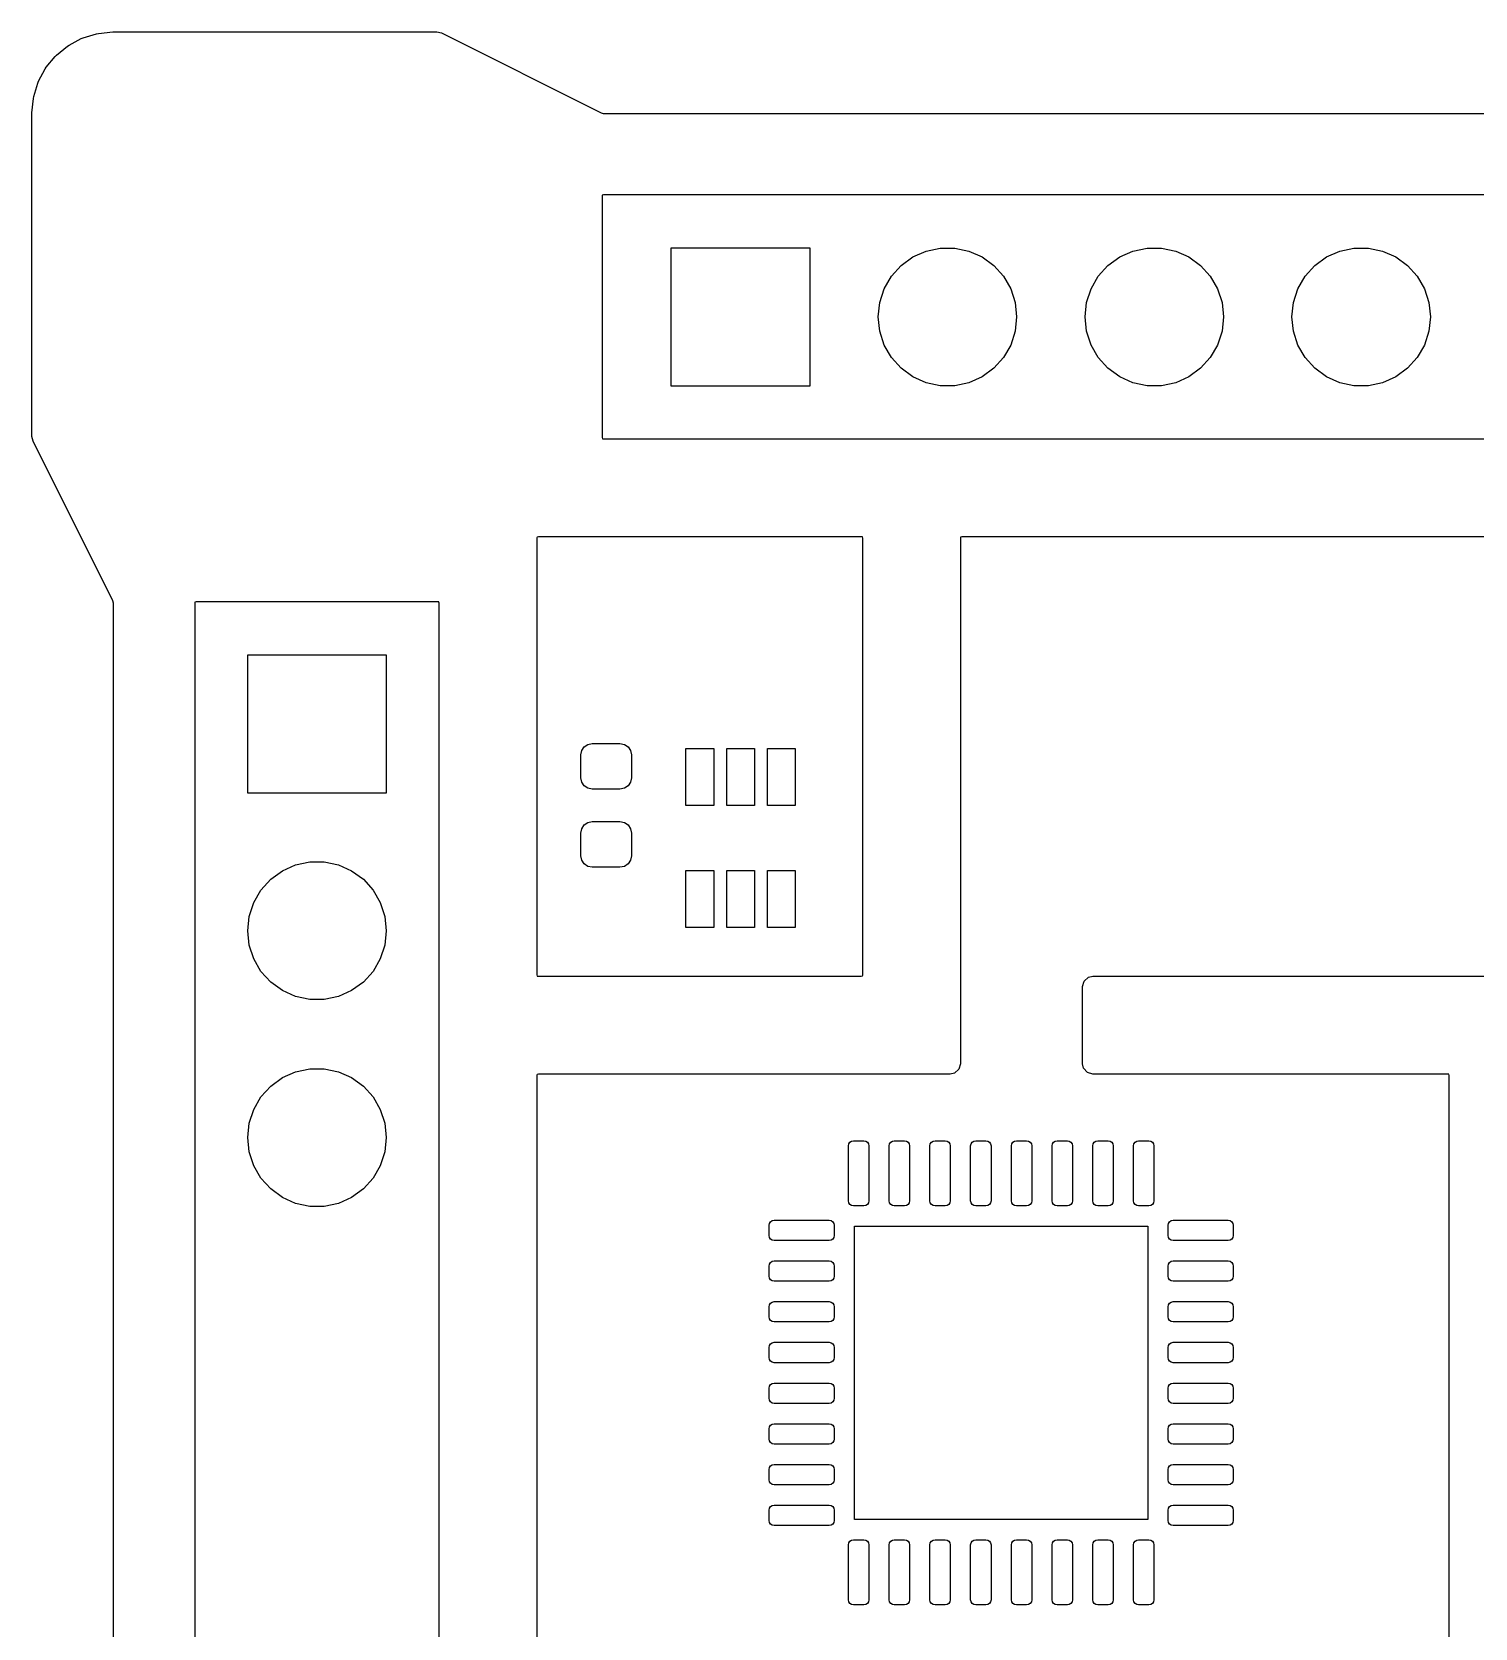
# Model space of a CAD drawing. Extents: x 4.72 to 6.3, y -4.69 to -3.11.
# Drawn here: x 4.724 to 5.422, y -3.882 to -3.11 of the extents above; entities that cross this region are included whole.
import ezdxf

# ---------------------------------------------------------------- set-up
doc = ezdxf.new("R2010")
doc.units = 0
doc.header["$MEASUREMENT"] = 0
doc.layers.add('BLACK', color=7, linetype='CONTINUOUS')

msp = doc.modelspace()

# ---------------------------------------------------------------- linework, layer by layer
at = {"layer": 'BLACK', "linetype": 'CONTINUOUS'}
for p, q in [((4.75659, -3.11094), (4.76358, -3.11026)), ((4.76358, -3.11026), (4.76406, -3.11024)), ((4.76406, -3.11024), (4.92013, -3.11024)), ((4.92013, -3.11024), (4.92235, -3.11076)), ((4.73632, -3.12146), (4.74153, -3.11718)), ((4.74153, -3.11718), (4.74234, -3.11664)), ((4.74234, -3.11664), (4.74828, -3.11346)), ((4.74828, -3.11346), (4.74918, -3.11309)), ((4.74918, -3.11309), (4.75563, -3.11113)), ((4.75563, -3.11113), (4.75659, -3.11094)), ((4.92235, -3.11076), (4.99948, -3.14939)), ((4.73135, -3.12736), (4.73563, -3.12215)), ((4.73563, -3.12215), (4.73632, -3.12146)), ((4.72764, -3.13411), (4.73081, -3.12816)), ((4.73081, -3.12816), (4.73135, -3.12736)), ((4.72512, -3.14241), (4.72531, -3.14146)), ((4.72531, -3.14146), (4.72726, -3.13501)), ((4.72726, -3.13501), (4.72764, -3.13411)), ((4.72443, -3.14936), (4.72512, -3.14241)), ((4.72441, -3.14985), (4.72443, -3.14936)), ((4.72441, -3.30592), (4.72441, -3.14985)), ((4.99948, -3.14939), (5.00058, -3.14965)), ((5.00058, -3.14965), (6.02304, -3.14965)), ((5.00007, -3.18921), (5, -3.18951)), ((5, -3.18951), (5, -3.30637)), ((5.00011, -3.18915), (5.00007, -3.18921)), ((5.00071, -3.18898), (5.00011, -3.18915)), ((6.02309, -3.18898), (5.00071, -3.18898)), ((5.03346, -3.2815), (5.03346, -3.21457)), ((5.03346, -3.21457), (5.10039, -3.21457)), ((5.10039, -3.21457), (5.10039, -3.2815)), ((5.1502, -3.21905), (5.15659, -3.2162)), ((5.15659, -3.2162), (5.16343, -3.21475)), ((5.16343, -3.21475), (5.17043, -3.21475)), ((5.17043, -3.21475), (5.17727, -3.2162)), ((5.17727, -3.2162), (5.18366, -3.21905)), ((5.2502, -3.21905), (5.25659, -3.2162)), ((5.25659, -3.2162), (5.26343, -3.21475)), ((5.26343, -3.21475), (5.27043, -3.21475)), ((5.27043, -3.21475), (5.27727, -3.2162)), ((5.27727, -3.2162), (5.28366, -3.21905)), ((5.3502, -3.21905), (5.35659, -3.2162)), ((5.35659, -3.2162), (5.36343, -3.21475)), ((5.36343, -3.21475), (5.37043, -3.21475)), ((5.37043, -3.21475), (5.37727, -3.2162)), ((5.37727, -3.2162), (5.38366, -3.21905)), ((5.13986, -3.22836), (5.14454, -3.22316)), ((5.14454, -3.22316), (5.1502, -3.21905)), ((5.18366, -3.21905), (5.18932, -3.22316)), ((5.18932, -3.22316), (5.194, -3.22836)), ((5.23986, -3.22836), (5.24454, -3.22316)), ((5.24454, -3.22316), (5.2502, -3.21905)), ((5.28366, -3.21905), (5.28932, -3.22316)), ((5.28932, -3.22316), (5.294, -3.22836)), ((5.33986, -3.22836), (5.34454, -3.22316)), ((5.34454, -3.22316), (5.3502, -3.21905)), ((5.38366, -3.21905), (5.38932, -3.22316)), ((5.38932, -3.22316), (5.394, -3.22836)), ((5.13636, -3.23442), (5.13986, -3.22836)), ((5.194, -3.22836), (5.1975, -3.23442)), ((5.23636, -3.23442), (5.23986, -3.22836)), ((5.294, -3.22836), (5.2975, -3.23442)), ((5.33636, -3.23442), (5.33986, -3.22836)), ((5.394, -3.22836), (5.3975, -3.23442)), ((5.13346, -3.24803), (5.1342, -3.24107)), ((5.1342, -3.24107), (5.13636, -3.23442)), ((5.1975, -3.23442), (5.19966, -3.24107)), ((5.19966, -3.24107), (5.20039, -3.24803)), ((5.23346, -3.24803), (5.2342, -3.24107)), ((5.2342, -3.24107), (5.23636, -3.23442)), ((5.2975, -3.23442), (5.29966, -3.24107)), ((5.29966, -3.24107), (5.30039, -3.24803)), ((5.33346, -3.24803), (5.3342, -3.24107)), ((5.3342, -3.24107), (5.33636, -3.23442)), ((5.3975, -3.23442), (5.39966, -3.24107)), ((5.39966, -3.24107), (5.40039, -3.24803)), ((5.1342, -3.25499), (5.13346, -3.24803)), ((5.20039, -3.24803), (5.19966, -3.25499)), ((5.2342, -3.25499), (5.23346, -3.24803)), ((5.30039, -3.24803), (5.29966, -3.25499)), ((5.3342, -3.25499), (5.33346, -3.24803)), ((5.40039, -3.24803), (5.39966, -3.25499)), ((5.13636, -3.26164), (5.1342, -3.25499)), ((5.19966, -3.25499), (5.1975, -3.26164)), ((5.23636, -3.26164), (5.2342, -3.25499)), ((5.29966, -3.25499), (5.2975, -3.26164)), ((5.33636, -3.26164), (5.3342, -3.25499)), ((5.39966, -3.25499), (5.3975, -3.26164)), ((5.13986, -3.2677), (5.13636, -3.26164)), ((5.1975, -3.26164), (5.194, -3.2677)), ((5.23986, -3.2677), (5.23636, -3.26164)), ((5.2975, -3.26164), (5.294, -3.2677)), ((5.33986, -3.2677), (5.33636, -3.26164)), ((5.3975, -3.26164), (5.394, -3.2677)), ((5.14454, -3.2729), (5.13986, -3.2677)), ((5.194, -3.2677), (5.18932, -3.2729)), ((5.24454, -3.2729), (5.23986, -3.2677)), ((5.294, -3.2677), (5.28932, -3.2729)), ((5.34454, -3.2729), (5.33986, -3.2677)), ((5.394, -3.2677), (5.38932, -3.2729)), ((5.1502, -3.27701), (5.14454, -3.2729)), ((5.15659, -3.27986), (5.1502, -3.27701)), ((5.16343, -3.28131), (5.15659, -3.27986)), ((5.17727, -3.27986), (5.17043, -3.28131)), ((5.18366, -3.27701), (5.17727, -3.27986)), ((5.18932, -3.2729), (5.18366, -3.27701)), ((5.2502, -3.27701), (5.24454, -3.2729)), ((5.25659, -3.27986), (5.2502, -3.27701)), ((5.26343, -3.28131), (5.25659, -3.27986)), ((5.27727, -3.27986), (5.27043, -3.28131)), ((5.28366, -3.27701), (5.27727, -3.27986)), ((5.28932, -3.2729), (5.28366, -3.27701)), ((5.3502, -3.27701), (5.34454, -3.2729)), ((5.35659, -3.27986), (5.3502, -3.27701)), ((5.36343, -3.28131), (5.35659, -3.27986)), ((5.37727, -3.27986), (5.37043, -3.28131)), ((5.38366, -3.27701), (5.37727, -3.27986)), ((5.38932, -3.2729), (5.38366, -3.27701)), ((5.10039, -3.2815), (5.03346, -3.2815)), ((5.17043, -3.28131), (5.16343, -3.28131)), ((5.27043, -3.28131), (5.26343, -3.28131)), ((5.37043, -3.28131), (5.36343, -3.28131)), ((4.72493, -3.30813), (4.72441, -3.30592)), ((4.76352, -3.38531), (4.72493, -3.30813)), ((5, -3.30637), (5.00018, -3.30697)), ((5.00018, -3.30697), (5.00023, -3.30702)), ((5.00023, -3.30702), (5.00053, -3.30709)), ((5.00053, -3.30709), (6.02291, -3.30709)), ((4.96857, -3.35456), (4.9685, -3.35486)), ((4.9685, -3.35486), (4.9685, -3.56622)), ((4.96862, -3.35451), (4.96857, -3.35456)), ((4.96922, -3.35433), (4.96862, -3.35451)), ((5.12545, -3.35433), (4.96922, -3.35433)), ((5.12575, -3.3544), (5.12545, -3.35433)), ((5.12581, -3.35444), (5.12575, -3.3544)), ((5.12598, -3.35504), (5.12581, -3.35444)), ((5.12598, -3.5664), (5.12598, -3.35504)), ((5.17329, -3.35456), (5.17323, -3.35486)), ((5.17323, -3.35486), (5.17323, -3.60921)), ((5.17334, -3.35451), (5.17329, -3.35456)), ((5.17394, -3.35433), (5.17334, -3.35451)), ((5.68451, -3.35433), (5.17394, -3.35433)), ((4.76378, -3.3864), (4.76352, -3.38531)), ((4.76378, -4.40887), (4.76378, -3.3864)), ((4.80322, -3.38606), (4.80315, -3.38636)), ((4.80315, -3.38636), (4.80315, -4.40874)), ((4.80326, -3.386), (4.80322, -3.38606)), ((4.80386, -3.38583), (4.80326, -3.386)), ((4.92073, -3.38583), (4.80386, -3.38583)), ((4.92103, -3.38589), (4.92073, -3.38583)), ((4.92108, -3.38594), (4.92103, -3.38589)), ((4.92126, -3.38654), (4.92108, -3.38594)), ((4.92126, -4.40892), (4.92126, -3.38654)), ((4.82874, -3.47835), (4.82874, -3.41142)), ((4.82874, -3.41142), (4.89567, -3.41142)), ((4.89567, -3.41142), (4.89567, -3.47835)), ((4.98976, -3.45984), (4.99018, -3.45773)), ((4.99018, -3.45773), (4.99138, -3.45595)), ((4.99138, -3.45595), (4.99317, -3.45475)), ((4.99317, -3.45475), (4.99528, -3.45433)), ((4.99528, -3.45433), (5.00866, -3.45433)), ((5.00866, -3.45433), (5.01077, -3.45475)), ((5.01077, -3.45475), (5.01256, -3.45595)), ((5.01256, -3.45595), (5.01375, -3.45773)), ((5.01375, -3.45773), (5.01417, -3.45984)), ((5.04055, -3.48425), (5.04055, -3.45669)), ((5.04055, -3.45669), (5.05394, -3.45669)), ((5.05394, -3.45669), (5.05394, -3.48425)), ((5.06024, -3.48425), (5.06024, -3.45669)), ((5.06024, -3.45669), (5.07362, -3.45669)), ((5.07362, -3.45669), (5.07362, -3.48425)), ((5.07992, -3.48425), (5.07992, -3.45669)), ((5.07992, -3.45669), (5.09331, -3.45669)), ((5.09331, -3.45669), (5.09331, -3.48425)), ((4.98976, -3.47087), (4.98976, -3.45984)), ((5.01417, -3.45984), (5.01417, -3.47087)), ((4.99018, -3.47298), (4.98976, -3.47087)), ((4.99138, -3.47476), (4.99018, -3.47298)), ((5.01375, -3.47298), (5.01256, -3.47476)), ((5.01417, -3.47087), (5.01375, -3.47298)), ((4.89567, -3.47835), (4.82874, -3.47835)), ((4.99317, -3.47596), (4.99138, -3.47476)), ((4.99528, -3.47638), (4.99317, -3.47596)), ((5.00866, -3.47638), (4.99528, -3.47638)), ((5.01077, -3.47596), (5.00866, -3.47638)), ((5.01256, -3.47476), (5.01077, -3.47596)), ((5.05394, -3.48425), (5.04055, -3.48425)), ((5.07362, -3.48425), (5.06024, -3.48425)), ((5.09331, -3.48425), (5.07992, -3.48425)), ((4.98976, -3.49764), (4.99018, -3.49553)), ((4.99018, -3.49553), (4.99138, -3.49374)), ((4.99138, -3.49374), (4.99317, -3.49255)), ((4.99317, -3.49255), (4.99528, -3.49213)), ((4.99528, -3.49213), (5.00866, -3.49213)), ((5.00866, -3.49213), (5.01077, -3.49255)), ((5.01077, -3.49255), (5.01256, -3.49374)), ((5.01256, -3.49374), (5.01375, -3.49553)), ((5.01375, -3.49553), (5.01417, -3.49764)), ((4.98976, -3.50866), (4.98976, -3.49764)), ((5.01417, -3.49764), (5.01417, -3.50866)), ((4.85186, -3.51306), (4.85871, -3.5116)), ((4.85871, -3.5116), (4.8657, -3.5116)), ((4.8657, -3.5116), (4.87255, -3.51306)), ((4.99018, -3.51077), (4.98976, -3.50866)), ((4.99138, -3.51256), (4.99018, -3.51077)), ((5.01375, -3.51077), (5.01256, -3.51256)), ((5.01417, -3.50866), (5.01375, -3.51077)), ((4.83981, -3.52001), (4.84547, -3.5159)), ((4.84547, -3.5159), (4.85186, -3.51306)), ((4.87255, -3.51306), (4.87894, -3.5159)), ((4.87894, -3.5159), (4.8846, -3.52001)), ((4.99317, -3.51375), (4.99138, -3.51256)), ((4.99528, -3.51417), (4.99317, -3.51375)), ((5.00866, -3.51417), (4.99528, -3.51417)), ((5.01077, -3.51375), (5.00866, -3.51417)), ((5.01256, -3.51256), (5.01077, -3.51375)), ((5.04055, -3.54331), (5.04055, -3.51575)), ((5.04055, -3.51575), (5.05394, -3.51575)), ((5.05394, -3.51575), (5.05394, -3.54331)), ((5.06024, -3.54331), (5.06024, -3.51575)), ((5.06024, -3.51575), (5.07362, -3.51575)), ((5.07362, -3.51575), (5.07362, -3.54331)), ((5.07992, -3.54331), (5.07992, -3.51575)), ((5.07992, -3.51575), (5.09331, -3.51575)), ((5.09331, -3.51575), (5.09331, -3.54331)), ((4.83163, -3.53127), (4.83513, -3.52521)), ((4.83513, -3.52521), (4.83981, -3.52001)), ((4.8846, -3.52001), (4.88928, -3.52521)), ((4.88928, -3.52521), (4.89278, -3.53127)), ((4.82947, -3.53792), (4.83163, -3.53127)), ((4.89278, -3.53127), (4.89494, -3.53792)), ((4.82874, -3.54488), (4.82947, -3.53792)), ((4.89494, -3.53792), (4.89567, -3.54488)), ((4.82947, -3.55184), (4.82874, -3.54488)), ((4.89567, -3.54488), (4.89494, -3.55184)), ((5.05394, -3.54331), (5.04055, -3.54331)), ((5.07362, -3.54331), (5.06024, -3.54331)), ((5.09331, -3.54331), (5.07992, -3.54331)), ((4.83163, -3.55849), (4.82947, -3.55184)), ((4.89494, -3.55184), (4.89278, -3.55849)), ((4.83513, -3.56455), (4.83163, -3.55849)), ((4.83981, -3.56975), (4.83513, -3.56455)), ((4.88928, -3.56455), (4.8846, -3.56975)), ((4.89278, -3.55849), (4.88928, -3.56455)), ((4.84547, -3.57386), (4.83981, -3.56975)), ((4.8846, -3.56975), (4.87894, -3.57386)), ((4.9685, -3.56622), (4.96868, -3.56682)), ((4.96868, -3.56682), (4.96873, -3.56686)), ((4.96873, -3.56686), (4.96904, -3.56693)), ((4.96904, -3.56693), (5.12527, -3.56693)), ((5.12527, -3.56693), (5.12587, -3.56675)), ((5.12587, -3.56675), (5.12592, -3.5667)), ((5.12592, -3.5667), (5.12598, -3.5664)), ((5.23228, -3.57189), (5.23307, -3.56921)), ((5.23228, -3.60921), (5.23228, -3.57189)), ((5.23307, -3.56921), (5.23518, -3.56738)), ((5.23518, -3.56738), (5.23724, -3.56693)), ((5.23724, -3.56693), (5.45173, -3.56693)), ((4.85186, -3.57671), (4.84547, -3.57386)), ((4.85871, -3.57816), (4.85186, -3.57671)), ((4.8657, -3.57816), (4.85871, -3.57816)), ((4.87255, -3.57671), (4.8657, -3.57816)), ((4.87894, -3.57386), (4.87255, -3.57671)), ((4.85186, -3.61306), (4.85871, -3.6116)), ((4.85871, -3.6116), (4.8657, -3.6116)), ((4.8657, -3.6116), (4.87255, -3.61306)), ((5.17244, -3.61189), (5.17033, -3.61372)), ((5.17323, -3.60921), (5.17244, -3.61189)), ((5.23273, -3.61127), (5.23228, -3.60921)), ((5.23456, -3.61339), (5.23273, -3.61127)), ((4.83513, -3.62521), (4.83981, -3.62001)), ((4.83981, -3.62001), (4.84547, -3.6159)), ((4.84547, -3.6159), (4.85186, -3.61306)), ((4.87255, -3.61306), (4.87894, -3.6159)), ((4.87894, -3.6159), (4.8846, -3.62001)), ((4.8846, -3.62001), (4.88928, -3.62521)), ((4.96857, -3.6144), (4.9685, -3.61471)), ((4.9685, -3.61471), (4.9685, -4.15283)), ((4.96862, -3.61435), (4.96857, -3.6144)), ((4.96922, -3.61417), (4.96862, -3.61435)), ((5.16827, -3.61417), (4.96922, -3.61417)), ((5.17033, -3.61372), (5.16827, -3.61417)), ((5.23724, -3.61417), (5.23456, -3.61339)), ((5.40892, -3.61417), (5.23724, -3.61417)), ((5.40922, -3.61424), (5.40892, -3.61417)), ((5.40927, -3.61429), (5.40922, -3.61424)), ((5.40945, -3.61489), (5.40927, -3.61429)), ((5.40945, -4.48323), (5.40945, -3.61489)), ((4.83163, -3.63127), (4.83513, -3.62521)), ((4.88928, -3.62521), (4.89278, -3.63127)), ((4.82947, -3.63792), (4.83163, -3.63127)), ((4.89278, -3.63127), (4.89494, -3.63792)), ((4.82874, -3.64488), (4.82947, -3.63792)), ((4.89494, -3.63792), (4.89567, -3.64488)), ((4.82947, -3.65184), (4.82874, -3.64488)), ((4.89567, -3.64488), (4.89494, -3.65184)), ((5.11909, -3.64894), (5.11928, -3.648)), ((5.11909, -3.67551), (5.11909, -3.64894)), ((5.11928, -3.648), (5.11982, -3.6472)), ((5.11982, -3.6472), (5.12061, -3.64666)), ((5.12061, -3.64666), (5.12155, -3.64648)), ((5.12155, -3.64648), (5.12648, -3.64648)), ((5.12648, -3.64648), (5.12742, -3.64666)), ((5.12742, -3.64666), (5.12822, -3.6472)), ((5.12822, -3.6472), (5.12875, -3.648)), ((5.12875, -3.648), (5.12894, -3.64894)), ((5.12894, -3.64894), (5.12894, -3.67551)), ((5.13878, -3.64894), (5.13897, -3.648)), ((5.13878, -3.67551), (5.13878, -3.64894)), ((5.13897, -3.648), (5.1395, -3.6472)), ((5.1395, -3.6472), (5.1403, -3.64666)), ((5.1403, -3.64666), (5.14124, -3.64648)), ((5.14124, -3.64648), (5.14616, -3.64648)), ((5.14616, -3.64648), (5.1471, -3.64666)), ((5.1471, -3.64666), (5.1479, -3.6472)), ((5.1479, -3.6472), (5.14843, -3.648)), ((5.14843, -3.648), (5.14862, -3.64894)), ((5.14862, -3.64894), (5.14862, -3.67551)), ((5.15846, -3.64894), (5.15865, -3.648)), ((5.15846, -3.67551), (5.15846, -3.64894)), ((5.15865, -3.648), (5.15919, -3.6472)), ((5.15919, -3.6472), (5.15998, -3.64666)), ((5.15998, -3.64666), (5.16093, -3.64648)), ((5.16093, -3.64648), (5.16585, -3.64648)), ((5.16585, -3.64648), (5.16679, -3.64666)), ((5.16679, -3.64666), (5.16759, -3.6472)), ((5.16759, -3.6472), (5.16812, -3.648)), ((5.16812, -3.648), (5.16831, -3.64894)), ((5.16831, -3.64894), (5.16831, -3.67551)), ((5.17815, -3.64894), (5.17834, -3.648)), ((5.17815, -3.67551), (5.17815, -3.64894)), ((5.17834, -3.648), (5.17887, -3.6472)), ((5.17887, -3.6472), (5.17967, -3.64666)), ((5.17967, -3.64666), (5.18061, -3.64648)), ((5.18061, -3.64648), (5.18553, -3.64648)), ((5.18553, -3.64648), (5.18647, -3.64666)), ((5.18647, -3.64666), (5.18727, -3.6472)), ((5.18727, -3.6472), (5.1878, -3.648)), ((5.1878, -3.648), (5.18799, -3.64894)), ((5.18799, -3.64894), (5.18799, -3.67551)), ((5.19783, -3.64894), (5.19802, -3.648)), ((5.19783, -3.67551), (5.19783, -3.64894)), ((5.19802, -3.648), (5.19856, -3.6472)), ((5.19856, -3.6472), (5.19935, -3.64666)), ((5.19935, -3.64666), (5.2003, -3.64648)), ((5.2003, -3.64648), (5.20522, -3.64648)), ((5.20522, -3.64648), (5.20616, -3.64666)), ((5.20616, -3.64666), (5.20696, -3.6472)), ((5.20696, -3.6472), (5.20749, -3.648)), ((5.20749, -3.648), (5.20768, -3.64894)), ((5.20768, -3.64894), (5.20768, -3.67551)), ((5.21752, -3.64894), (5.21771, -3.648)), ((5.21752, -3.67551), (5.21752, -3.64894)), ((5.21771, -3.648), (5.21824, -3.6472)), ((5.21824, -3.6472), (5.21904, -3.64666)), ((5.21904, -3.64666), (5.21998, -3.64648)), ((5.21998, -3.64648), (5.2249, -3.64648)), ((5.2249, -3.64648), (5.22584, -3.64666)), ((5.22584, -3.64666), (5.22664, -3.6472)), ((5.22664, -3.6472), (5.22717, -3.648)), ((5.22717, -3.648), (5.22736, -3.64894)), ((5.22736, -3.64894), (5.22736, -3.67551)), ((5.2372, -3.64894), (5.23739, -3.648)), ((5.2372, -3.67551), (5.2372, -3.64894)), ((5.23739, -3.648), (5.23793, -3.6472)), ((5.23793, -3.6472), (5.23872, -3.64666)), ((5.23872, -3.64666), (5.23967, -3.64648)), ((5.23967, -3.64648), (5.24459, -3.64648)), ((5.24459, -3.64648), (5.24553, -3.64666)), ((5.24553, -3.64666), (5.24633, -3.6472)), ((5.24633, -3.6472), (5.24686, -3.648)), ((5.24686, -3.648), (5.24705, -3.64894)), ((5.24705, -3.64894), (5.24705, -3.67551)), ((5.25689, -3.64894), (5.25708, -3.648)), ((5.25689, -3.67551), (5.25689, -3.64894)), ((5.25708, -3.648), (5.25761, -3.6472)), ((5.25761, -3.6472), (5.25841, -3.64666)), ((5.25841, -3.64666), (5.25935, -3.64648)), ((5.25935, -3.64648), (5.26427, -3.64648)), ((5.26427, -3.64648), (5.26521, -3.64666)), ((5.26521, -3.64666), (5.26601, -3.6472)), ((5.26601, -3.6472), (5.26654, -3.648)), ((5.26654, -3.648), (5.26673, -3.64894)), ((5.26673, -3.64894), (5.26673, -3.67551)), ((4.83163, -3.65849), (4.82947, -3.65184)), ((4.83513, -3.66455), (4.83163, -3.65849)), ((4.89278, -3.65849), (4.88928, -3.66455)), ((4.89494, -3.65184), (4.89278, -3.65849)), ((4.83981, -3.66975), (4.83513, -3.66455)), ((4.88928, -3.66455), (4.8846, -3.66975)), ((4.84547, -3.67386), (4.83981, -3.66975)), ((4.85186, -3.67671), (4.84547, -3.67386)), ((4.87894, -3.67386), (4.87255, -3.67671)), ((4.8846, -3.66975), (4.87894, -3.67386)), ((4.85871, -3.67816), (4.85186, -3.67671)), ((4.8657, -3.67816), (4.85871, -3.67816)), ((4.87255, -3.67671), (4.8657, -3.67816)), ((5.11928, -3.67645), (5.11909, -3.67551)), ((5.11982, -3.67725), (5.11928, -3.67645)), ((5.12061, -3.67779), (5.11982, -3.67725)), ((5.12155, -3.67797), (5.12061, -3.67779)), ((5.12648, -3.67797), (5.12155, -3.67797)), ((5.12742, -3.67779), (5.12648, -3.67797)), ((5.12822, -3.67725), (5.12742, -3.67779)), ((5.12875, -3.67645), (5.12822, -3.67725)), ((5.12894, -3.67551), (5.12875, -3.67645)), ((5.13897, -3.67645), (5.13878, -3.67551)), ((5.1395, -3.67725), (5.13897, -3.67645)), ((5.1403, -3.67779), (5.1395, -3.67725)), ((5.14124, -3.67797), (5.1403, -3.67779)), ((5.14616, -3.67797), (5.14124, -3.67797)), ((5.1471, -3.67779), (5.14616, -3.67797)), ((5.1479, -3.67725), (5.1471, -3.67779)), ((5.14843, -3.67645), (5.1479, -3.67725)), ((5.14862, -3.67551), (5.14843, -3.67645)), ((5.15865, -3.67645), (5.15846, -3.67551)), ((5.15919, -3.67725), (5.15865, -3.67645)), ((5.15998, -3.67779), (5.15919, -3.67725)), ((5.16093, -3.67797), (5.15998, -3.67779)), ((5.16585, -3.67797), (5.16093, -3.67797)), ((5.16679, -3.67779), (5.16585, -3.67797)), ((5.16759, -3.67725), (5.16679, -3.67779)), ((5.16812, -3.67645), (5.16759, -3.67725)), ((5.16831, -3.67551), (5.16812, -3.67645)), ((5.17834, -3.67645), (5.17815, -3.67551)), ((5.17887, -3.67725), (5.17834, -3.67645)), ((5.17967, -3.67779), (5.17887, -3.67725)), ((5.18061, -3.67797), (5.17967, -3.67779)), ((5.18553, -3.67797), (5.18061, -3.67797)), ((5.18647, -3.67779), (5.18553, -3.67797)), ((5.18727, -3.67725), (5.18647, -3.67779)), ((5.1878, -3.67645), (5.18727, -3.67725)), ((5.18799, -3.67551), (5.1878, -3.67645)), ((5.19802, -3.67645), (5.19783, -3.67551)), ((5.19856, -3.67725), (5.19802, -3.67645)), ((5.19935, -3.67779), (5.19856, -3.67725)), ((5.2003, -3.67797), (5.19935, -3.67779)), ((5.20522, -3.67797), (5.2003, -3.67797)), ((5.20616, -3.67779), (5.20522, -3.67797)), ((5.20696, -3.67725), (5.20616, -3.67779)), ((5.20749, -3.67645), (5.20696, -3.67725)), ((5.20768, -3.67551), (5.20749, -3.67645)), ((5.21771, -3.67645), (5.21752, -3.67551)), ((5.21824, -3.67725), (5.21771, -3.67645)), ((5.21904, -3.67779), (5.21824, -3.67725)), ((5.21998, -3.67797), (5.21904, -3.67779)), ((5.2249, -3.67797), (5.21998, -3.67797)), ((5.22584, -3.67779), (5.2249, -3.67797)), ((5.22664, -3.67725), (5.22584, -3.67779)), ((5.22717, -3.67645), (5.22664, -3.67725)), ((5.22736, -3.67551), (5.22717, -3.67645)), ((5.23739, -3.67645), (5.2372, -3.67551)), ((5.23793, -3.67725), (5.23739, -3.67645)), ((5.23872, -3.67779), (5.23793, -3.67725)), ((5.23967, -3.67797), (5.23872, -3.67779)), ((5.24459, -3.67797), (5.23967, -3.67797)), ((5.24553, -3.67779), (5.24459, -3.67797)), ((5.24633, -3.67725), (5.24553, -3.67779)), ((5.24686, -3.67645), (5.24633, -3.67725)), ((5.24705, -3.67551), (5.24686, -3.67645)), ((5.25708, -3.67645), (5.25689, -3.67551)), ((5.25761, -3.67725), (5.25708, -3.67645)), ((5.25841, -3.67779), (5.25761, -3.67725)), ((5.25935, -3.67797), (5.25841, -3.67779)), ((5.26427, -3.67797), (5.25935, -3.67797)), ((5.26521, -3.67779), (5.26427, -3.67797)), ((5.26601, -3.67725), (5.26521, -3.67779)), ((5.26654, -3.67645), (5.26601, -3.67725)), ((5.26673, -3.67551), (5.26654, -3.67645)), ((5.08071, -3.68732), (5.0809, -3.68638)), ((5.08071, -3.69224), (5.08071, -3.68732)), ((5.0809, -3.68638), (5.08143, -3.68558)), ((5.08143, -3.68558), (5.08223, -3.68505)), ((5.08223, -3.68505), (5.08317, -3.68486)), ((5.08317, -3.68486), (5.10974, -3.68486)), ((5.10974, -3.68486), (5.11069, -3.68505)), ((5.11069, -3.68505), (5.11148, -3.68558)), ((5.11148, -3.68558), (5.11202, -3.68638)), ((5.11202, -3.68638), (5.1122, -3.68732)), ((5.1122, -3.68732), (5.1122, -3.69224)), ((5.12205, -3.82955), (5.12205, -3.68782)), ((5.12205, -3.68782), (5.26378, -3.68782)), ((5.26378, -3.68782), (5.26378, -3.82955)), ((5.27362, -3.68732), (5.27381, -3.68638)), ((5.27362, -3.69224), (5.27362, -3.68732)), ((5.27381, -3.68638), (5.27434, -3.68558)), ((5.27434, -3.68558), (5.27514, -3.68505)), ((5.27514, -3.68505), (5.27608, -3.68486)), ((5.27608, -3.68486), (5.30266, -3.68486)), ((5.30266, -3.68486), (5.3036, -3.68505)), ((5.3036, -3.68505), (5.3044, -3.68558)), ((5.3044, -3.68558), (5.30493, -3.68638)), ((5.30493, -3.68638), (5.30512, -3.68732)), ((5.30512, -3.68732), (5.30512, -3.69224)), ((5.0809, -3.69319), (5.08071, -3.69224)), ((5.08143, -3.69398), (5.0809, -3.69319)), ((5.08223, -3.69452), (5.08143, -3.69398)), ((5.08317, -3.6947), (5.08223, -3.69452)), ((5.10974, -3.6947), (5.08317, -3.6947)), ((5.11069, -3.69452), (5.10974, -3.6947)), ((5.11148, -3.69398), (5.11069, -3.69452)), ((5.11202, -3.69319), (5.11148, -3.69398)), ((5.1122, -3.69224), (5.11202, -3.69319)), ((5.27381, -3.69319), (5.27362, -3.69224)), ((5.27434, -3.69398), (5.27381, -3.69319)), ((5.27514, -3.69452), (5.27434, -3.69398)), ((5.27608, -3.6947), (5.27514, -3.69452)), ((5.30266, -3.6947), (5.27608, -3.6947)), ((5.3036, -3.69452), (5.30266, -3.6947)), ((5.3044, -3.69398), (5.3036, -3.69452)), ((5.30493, -3.69319), (5.3044, -3.69398)), ((5.30512, -3.69224), (5.30493, -3.69319)), ((5.08143, -3.70527), (5.08223, -3.70473)), ((5.08223, -3.70473), (5.08317, -3.70455)), ((5.08317, -3.70455), (5.10974, -3.70455)), ((5.10974, -3.70455), (5.11069, -3.70473)), ((5.11069, -3.70473), (5.11148, -3.70527)), ((5.27434, -3.70527), (5.27514, -3.70473)), ((5.27514, -3.70473), (5.27608, -3.70455)), ((5.27608, -3.70455), (5.30266, -3.70455)), ((5.30266, -3.70455), (5.3036, -3.70473)), ((5.3036, -3.70473), (5.3044, -3.70527)), ((5.08071, -3.70701), (5.0809, -3.70607)), ((5.08071, -3.71193), (5.08071, -3.70701)), ((5.0809, -3.71287), (5.08071, -3.71193)), ((5.0809, -3.70607), (5.08143, -3.70527)), ((5.11148, -3.70527), (5.11202, -3.70607)), ((5.11202, -3.70607), (5.1122, -3.70701)), ((5.1122, -3.71193), (5.11202, -3.71287)), ((5.1122, -3.70701), (5.1122, -3.71193)), ((5.27362, -3.70701), (5.27381, -3.70607)), ((5.27362, -3.71193), (5.27362, -3.70701)), ((5.27381, -3.71287), (5.27362, -3.71193)), ((5.27381, -3.70607), (5.27434, -3.70527)), ((5.3044, -3.70527), (5.30493, -3.70607)), ((5.30493, -3.70607), (5.30512, -3.70701)), ((5.30512, -3.71193), (5.30493, -3.71287)), ((5.30512, -3.70701), (5.30512, -3.71193)), ((5.08143, -3.71367), (5.0809, -3.71287)), ((5.08223, -3.7142), (5.08143, -3.71367)), ((5.08317, -3.71439), (5.08223, -3.7142)), ((5.10974, -3.71439), (5.08317, -3.71439)), ((5.11069, -3.7142), (5.10974, -3.71439)), ((5.11148, -3.71367), (5.11069, -3.7142)), ((5.11202, -3.71287), (5.11148, -3.71367)), ((5.27434, -3.71367), (5.27381, -3.71287)), ((5.27514, -3.7142), (5.27434, -3.71367)), ((5.27608, -3.71439), (5.27514, -3.7142)), ((5.30266, -3.71439), (5.27608, -3.71439)), ((5.3036, -3.7142), (5.30266, -3.71439)), ((5.3044, -3.71367), (5.3036, -3.7142)), ((5.30493, -3.71287), (5.3044, -3.71367)), ((5.08071, -3.72669), (5.0809, -3.72575)), ((5.08071, -3.73161), (5.08071, -3.72669)), ((5.0809, -3.72575), (5.08143, -3.72495)), ((5.08143, -3.72495), (5.08223, -3.72442)), ((5.08223, -3.72442), (5.08317, -3.72423)), ((5.08317, -3.72423), (5.10974, -3.72423)), ((5.10974, -3.72423), (5.11069, -3.72442)), ((5.11069, -3.72442), (5.11148, -3.72495)), ((5.11148, -3.72495), (5.11202, -3.72575)), ((5.11202, -3.72575), (5.1122, -3.72669)), ((5.1122, -3.72669), (5.1122, -3.73161)), ((5.27362, -3.72669), (5.27381, -3.72575)), ((5.27362, -3.73161), (5.27362, -3.72669)), ((5.27381, -3.72575), (5.27434, -3.72495)), ((5.27434, -3.72495), (5.27514, -3.72442)), ((5.27514, -3.72442), (5.27608, -3.72423)), ((5.27608, -3.72423), (5.30266, -3.72423)), ((5.30266, -3.72423), (5.3036, -3.72442)), ((5.3036, -3.72442), (5.3044, -3.72495)), ((5.3044, -3.72495), (5.30493, -3.72575)), ((5.30493, -3.72575), (5.30512, -3.72669)), ((5.30512, -3.72669), (5.30512, -3.73161)), ((5.0809, -3.73256), (5.08071, -3.73161)), ((5.08143, -3.73335), (5.0809, -3.73256)), ((5.08223, -3.73389), (5.08143, -3.73335)), ((5.08317, -3.73408), (5.08223, -3.73389)), ((5.10974, -3.73408), (5.08317, -3.73408)), ((5.11069, -3.73389), (5.10974, -3.73408)), ((5.11148, -3.73335), (5.11069, -3.73389)), ((5.11202, -3.73256), (5.11148, -3.73335)), ((5.1122, -3.73161), (5.11202, -3.73256)), ((5.27381, -3.73256), (5.27362, -3.73161)), ((5.27434, -3.73335), (5.27381, -3.73256)), ((5.27514, -3.73389), (5.27434, -3.73335)), ((5.27608, -3.73408), (5.27514, -3.73389)), ((5.30266, -3.73408), (5.27608, -3.73408)), ((5.3036, -3.73389), (5.30266, -3.73408)), ((5.3044, -3.73335), (5.3036, -3.73389)), ((5.30493, -3.73256), (5.3044, -3.73335)), ((5.30512, -3.73161), (5.30493, -3.73256)), ((5.08071, -3.74638), (5.0809, -3.74544)), ((5.08071, -3.7513), (5.08071, -3.74638)), ((5.0809, -3.74544), (5.08143, -3.74464)), ((5.08143, -3.74464), (5.08223, -3.7441)), ((5.08223, -3.7441), (5.08317, -3.74392)), ((5.08317, -3.74392), (5.10974, -3.74392)), ((5.10974, -3.74392), (5.11069, -3.7441)), ((5.11069, -3.7441), (5.11148, -3.74464)), ((5.11148, -3.74464), (5.11202, -3.74544)), ((5.11202, -3.74544), (5.1122, -3.74638)), ((5.1122, -3.74638), (5.1122, -3.7513)), ((5.27362, -3.74638), (5.27381, -3.74544)), ((5.27362, -3.7513), (5.27362, -3.74638)), ((5.27381, -3.74544), (5.27434, -3.74464)), ((5.27434, -3.74464), (5.27514, -3.7441)), ((5.27514, -3.7441), (5.27608, -3.74392)), ((5.27608, -3.74392), (5.30266, -3.74392)), ((5.30266, -3.74392), (5.3036, -3.7441)), ((5.3036, -3.7441), (5.3044, -3.74464)), ((5.3044, -3.74464), (5.30493, -3.74544)), ((5.30493, -3.74544), (5.30512, -3.74638)), ((5.30512, -3.74638), (5.30512, -3.7513)), ((5.0809, -3.75224), (5.08071, -3.7513)), ((5.08143, -3.75304), (5.0809, -3.75224)), ((5.08223, -3.75357), (5.08143, -3.75304)), ((5.08317, -3.75376), (5.08223, -3.75357)), ((5.10974, -3.75376), (5.08317, -3.75376)), ((5.11069, -3.75357), (5.10974, -3.75376)), ((5.11148, -3.75304), (5.11069, -3.75357)), ((5.11202, -3.75224), (5.11148, -3.75304)), ((5.1122, -3.7513), (5.11202, -3.75224)), ((5.27381, -3.75224), (5.27362, -3.7513)), ((5.27434, -3.75304), (5.27381, -3.75224)), ((5.27514, -3.75357), (5.27434, -3.75304)), ((5.27608, -3.75376), (5.27514, -3.75357)), ((5.30266, -3.75376), (5.27608, -3.75376)), ((5.3036, -3.75357), (5.30266, -3.75376)), ((5.3044, -3.75304), (5.3036, -3.75357)), ((5.30493, -3.75224), (5.3044, -3.75304)), ((5.30512, -3.7513), (5.30493, -3.75224)), ((5.08071, -3.76606), (5.0809, -3.76512)), ((5.08071, -3.77098), (5.08071, -3.76606)), ((5.0809, -3.76512), (5.08143, -3.76432)), ((5.08143, -3.76432), (5.08223, -3.76379)), ((5.08223, -3.76379), (5.08317, -3.7636)), ((5.08317, -3.7636), (5.10974, -3.7636)), ((5.10974, -3.7636), (5.11069, -3.76379)), ((5.11069, -3.76379), (5.11148, -3.76432)), ((5.11148, -3.76432), (5.11202, -3.76512)), ((5.11202, -3.76512), (5.1122, -3.76606)), ((5.1122, -3.76606), (5.1122, -3.77098)), ((5.27362, -3.76606), (5.27381, -3.76512)), ((5.27362, -3.77098), (5.27362, -3.76606)), ((5.27381, -3.76512), (5.27434, -3.76432)), ((5.27434, -3.76432), (5.27514, -3.76379)), ((5.27514, -3.76379), (5.27608, -3.7636)), ((5.27608, -3.7636), (5.30266, -3.7636)), ((5.30266, -3.7636), (5.3036, -3.76379)), ((5.3036, -3.76379), (5.3044, -3.76432)), ((5.3044, -3.76432), (5.30493, -3.76512)), ((5.30493, -3.76512), (5.30512, -3.76606)), ((5.30512, -3.76606), (5.30512, -3.77098)), ((5.0809, -3.77193), (5.08071, -3.77098)), ((5.08143, -3.77272), (5.0809, -3.77193)), ((5.08223, -3.77326), (5.08143, -3.77272)), ((5.08317, -3.77345), (5.08223, -3.77326)), ((5.10974, -3.77345), (5.08317, -3.77345)), ((5.11069, -3.77326), (5.10974, -3.77345)), ((5.11148, -3.77272), (5.11069, -3.77326)), ((5.11202, -3.77193), (5.11148, -3.77272)), ((5.1122, -3.77098), (5.11202, -3.77193)), ((5.27381, -3.77193), (5.27362, -3.77098)), ((5.27434, -3.77272), (5.27381, -3.77193)), ((5.27514, -3.77326), (5.27434, -3.77272)), ((5.27608, -3.77345), (5.27514, -3.77326)), ((5.30266, -3.77345), (5.27608, -3.77345)), ((5.3036, -3.77326), (5.30266, -3.77345)), ((5.3044, -3.77272), (5.3036, -3.77326)), ((5.30493, -3.77193), (5.3044, -3.77272)), ((5.30512, -3.77098), (5.30493, -3.77193)), ((5.08071, -3.78575), (5.0809, -3.78481)), ((5.08071, -3.79067), (5.08071, -3.78575)), ((5.0809, -3.78481), (5.08143, -3.78401)), ((5.08143, -3.78401), (5.08223, -3.78347)), ((5.08223, -3.78347), (5.08317, -3.78329)), ((5.08317, -3.78329), (5.10974, -3.78329)), ((5.10974, -3.78329), (5.11069, -3.78347)), ((5.11069, -3.78347), (5.11148, -3.78401)), ((5.11148, -3.78401), (5.11202, -3.78481)), ((5.11202, -3.78481), (5.1122, -3.78575)), ((5.1122, -3.78575), (5.1122, -3.79067)), ((5.27362, -3.78575), (5.27381, -3.78481)), ((5.27362, -3.79067), (5.27362, -3.78575)), ((5.27381, -3.78481), (5.27434, -3.78401)), ((5.27434, -3.78401), (5.27514, -3.78347)), ((5.27514, -3.78347), (5.27608, -3.78329)), ((5.27608, -3.78329), (5.30266, -3.78329)), ((5.30266, -3.78329), (5.3036, -3.78347)), ((5.3036, -3.78347), (5.3044, -3.78401)), ((5.3044, -3.78401), (5.30493, -3.78481)), ((5.30493, -3.78481), (5.30512, -3.78575)), ((5.30512, -3.78575), (5.30512, -3.79067)), ((5.0809, -3.79161), (5.08071, -3.79067)), ((5.08143, -3.79241), (5.0809, -3.79161)), ((5.08223, -3.79294), (5.08143, -3.79241)), ((5.08317, -3.79313), (5.08223, -3.79294)), ((5.10974, -3.79313), (5.08317, -3.79313)), ((5.11069, -3.79294), (5.10974, -3.79313)), ((5.11148, -3.79241), (5.11069, -3.79294)), ((5.11202, -3.79161), (5.11148, -3.79241)), ((5.1122, -3.79067), (5.11202, -3.79161)), ((5.27381, -3.79161), (5.27362, -3.79067)), ((5.27434, -3.79241), (5.27381, -3.79161)), ((5.27514, -3.79294), (5.27434, -3.79241)), ((5.27608, -3.79313), (5.27514, -3.79294)), ((5.30266, -3.79313), (5.27608, -3.79313)), ((5.3036, -3.79294), (5.30266, -3.79313)), ((5.3044, -3.79241), (5.3036, -3.79294)), ((5.30493, -3.79161), (5.3044, -3.79241)), ((5.30512, -3.79067), (5.30493, -3.79161)), ((5.08071, -3.80543), (5.0809, -3.80449)), ((5.0809, -3.80449), (5.08143, -3.80369)), ((5.08143, -3.80369), (5.08223, -3.80316)), ((5.08223, -3.80316), (5.08317, -3.80297)), ((5.08317, -3.80297), (5.10974, -3.80297)), ((5.10974, -3.80297), (5.11069, -3.80316)), ((5.11069, -3.80316), (5.11148, -3.80369)), ((5.11148, -3.80369), (5.11202, -3.80449)), ((5.11202, -3.80449), (5.1122, -3.80543)), ((5.27362, -3.80543), (5.27381, -3.80449)), ((5.27381, -3.80449), (5.27434, -3.80369)), ((5.27434, -3.80369), (5.27514, -3.80316)), ((5.27514, -3.80316), (5.27608, -3.80297)), ((5.27608, -3.80297), (5.30266, -3.80297)), ((5.30266, -3.80297), (5.3036, -3.80316)), ((5.3036, -3.80316), (5.3044, -3.80369)), ((5.3044, -3.80369), (5.30493, -3.80449)), ((5.30493, -3.80449), (5.30512, -3.80543)), ((5.08071, -3.81035), (5.08071, -3.80543)), ((5.0809, -3.8113), (5.08071, -3.81035)), ((5.08143, -3.81209), (5.0809, -3.8113)), ((5.08223, -3.81263), (5.08143, -3.81209)), ((5.08317, -3.81282), (5.08223, -3.81263)), ((5.10974, -3.81282), (5.08317, -3.81282)), ((5.11069, -3.81263), (5.10974, -3.81282)), ((5.11148, -3.81209), (5.11069, -3.81263)), ((5.11202, -3.8113), (5.11148, -3.81209)), ((5.1122, -3.81035), (5.11202, -3.8113)), ((5.1122, -3.80543), (5.1122, -3.81035)), ((5.27362, -3.81035), (5.27362, -3.80543)), ((5.27381, -3.8113), (5.27362, -3.81035)), ((5.27434, -3.81209), (5.27381, -3.8113)), ((5.27514, -3.81263), (5.27434, -3.81209)), ((5.27608, -3.81282), (5.27514, -3.81263)), ((5.30266, -3.81282), (5.27608, -3.81282)), ((5.3036, -3.81263), (5.30266, -3.81282)), ((5.3044, -3.81209), (5.3036, -3.81263)), ((5.30493, -3.8113), (5.3044, -3.81209)), ((5.30512, -3.81035), (5.30493, -3.8113)), ((5.30512, -3.80543), (5.30512, -3.81035)), ((5.08071, -3.82512), (5.0809, -3.82418)), ((5.08071, -3.83004), (5.08071, -3.82512)), ((5.0809, -3.82418), (5.08143, -3.82338)), ((5.08143, -3.82338), (5.08223, -3.82285)), ((5.08223, -3.82285), (5.08317, -3.82266)), ((5.08317, -3.82266), (5.10974, -3.82266)), ((5.10974, -3.82266), (5.11069, -3.82285)), ((5.11069, -3.82285), (5.11148, -3.82338)), ((5.11148, -3.82338), (5.11202, -3.82418)), ((5.11202, -3.82418), (5.1122, -3.82512)), ((5.1122, -3.82512), (5.1122, -3.83004)), ((5.27362, -3.82512), (5.27381, -3.82418)), ((5.27362, -3.83004), (5.27362, -3.82512)), ((5.27381, -3.82418), (5.27434, -3.82338)), ((5.27434, -3.82338), (5.27514, -3.82285)), ((5.27514, -3.82285), (5.27608, -3.82266)), ((5.27608, -3.82266), (5.30266, -3.82266)), ((5.30266, -3.82266), (5.3036, -3.82285)), ((5.3036, -3.82285), (5.3044, -3.82338)), ((5.3044, -3.82338), (5.30493, -3.82418)), ((5.30493, -3.82418), (5.30512, -3.82512)), ((5.30512, -3.82512), (5.30512, -3.83004)), ((5.0809, -3.83098), (5.08071, -3.83004)), ((5.08143, -3.83178), (5.0809, -3.83098)), ((5.08223, -3.83231), (5.08143, -3.83178)), ((5.08317, -3.8325), (5.08223, -3.83231)), ((5.10974, -3.8325), (5.08317, -3.8325)), ((5.11069, -3.83231), (5.10974, -3.8325)), ((5.11148, -3.83178), (5.11069, -3.83231)), ((5.11202, -3.83098), (5.11148, -3.83178)), ((5.1122, -3.83004), (5.11202, -3.83098)), ((5.26378, -3.82955), (5.12205, -3.82955)), ((5.27381, -3.83098), (5.27362, -3.83004)), ((5.27434, -3.83178), (5.27381, -3.83098)), ((5.27514, -3.83231), (5.27434, -3.83178)), ((5.27608, -3.8325), (5.27514, -3.83231)), ((5.30266, -3.8325), (5.27608, -3.8325)), ((5.3036, -3.83231), (5.30266, -3.8325)), ((5.3044, -3.83178), (5.3036, -3.83231)), ((5.30493, -3.83098), (5.3044, -3.83178)), ((5.30512, -3.83004), (5.30493, -3.83098)), ((5.11909, -3.84185), (5.11928, -3.84091)), ((5.11909, -3.86843), (5.11909, -3.84185)), ((5.11928, -3.84091), (5.11982, -3.84011)), ((5.11982, -3.84011), (5.12061, -3.83958)), ((5.12061, -3.83958), (5.12155, -3.83939)), ((5.12155, -3.83939), (5.12648, -3.83939)), ((5.12648, -3.83939), (5.12742, -3.83958)), ((5.12742, -3.83958), (5.12822, -3.84011)), ((5.12822, -3.84011), (5.12875, -3.84091)), ((5.12875, -3.84091), (5.12894, -3.84185)), ((5.12894, -3.84185), (5.12894, -3.86843)), ((5.13878, -3.84185), (5.13897, -3.84091)), ((5.13878, -3.86843), (5.13878, -3.84185)), ((5.13897, -3.84091), (5.1395, -3.84011)), ((5.1395, -3.84011), (5.1403, -3.83958)), ((5.1403, -3.83958), (5.14124, -3.83939)), ((5.14124, -3.83939), (5.14616, -3.83939)), ((5.14616, -3.83939), (5.1471, -3.83958)), ((5.1471, -3.83958), (5.1479, -3.84011)), ((5.1479, -3.84011), (5.14843, -3.84091)), ((5.14843, -3.84091), (5.14862, -3.84185)), ((5.14862, -3.84185), (5.14862, -3.86843)), ((5.15846, -3.84185), (5.15865, -3.84091)), ((5.15846, -3.86843), (5.15846, -3.84185)), ((5.15865, -3.84091), (5.15919, -3.84011)), ((5.15919, -3.84011), (5.15998, -3.83958)), ((5.15998, -3.83958), (5.16093, -3.83939)), ((5.16093, -3.83939), (5.16585, -3.83939)), ((5.16585, -3.83939), (5.16679, -3.83958)), ((5.16679, -3.83958), (5.16759, -3.84011)), ((5.16759, -3.84011), (5.16812, -3.84091)), ((5.16812, -3.84091), (5.16831, -3.84185)), ((5.16831, -3.84185), (5.16831, -3.86843)), ((5.17815, -3.84185), (5.17834, -3.84091)), ((5.17815, -3.86843), (5.17815, -3.84185)), ((5.17834, -3.84091), (5.17887, -3.84011)), ((5.17887, -3.84011), (5.17967, -3.83958)), ((5.17967, -3.83958), (5.18061, -3.83939)), ((5.18061, -3.83939), (5.18553, -3.83939)), ((5.18553, -3.83939), (5.18647, -3.83958)), ((5.18647, -3.83958), (5.18727, -3.84011)), ((5.18727, -3.84011), (5.1878, -3.84091)), ((5.1878, -3.84091), (5.18799, -3.84185)), ((5.18799, -3.84185), (5.18799, -3.86843)), ((5.19783, -3.84185), (5.19802, -3.84091)), ((5.19783, -3.86843), (5.19783, -3.84185)), ((5.19802, -3.84091), (5.19856, -3.84011)), ((5.19856, -3.84011), (5.19935, -3.83958)), ((5.19935, -3.83958), (5.2003, -3.83939)), ((5.2003, -3.83939), (5.20522, -3.83939)), ((5.20522, -3.83939), (5.20616, -3.83958)), ((5.20616, -3.83958), (5.20696, -3.84011)), ((5.20696, -3.84011), (5.20749, -3.84091)), ((5.20749, -3.84091), (5.20768, -3.84185)), ((5.20768, -3.84185), (5.20768, -3.86843)), ((5.21752, -3.84185), (5.21771, -3.84091)), ((5.21752, -3.86843), (5.21752, -3.84185)), ((5.21771, -3.84091), (5.21824, -3.84011)), ((5.21824, -3.84011), (5.21904, -3.83958)), ((5.21904, -3.83958), (5.21998, -3.83939)), ((5.21998, -3.83939), (5.2249, -3.83939)), ((5.2249, -3.83939), (5.22584, -3.83958)), ((5.22584, -3.83958), (5.22664, -3.84011)), ((5.22664, -3.84011), (5.22717, -3.84091)), ((5.22717, -3.84091), (5.22736, -3.84185)), ((5.22736, -3.84185), (5.22736, -3.86843)), ((5.2372, -3.84185), (5.23739, -3.84091)), ((5.2372, -3.86843), (5.2372, -3.84185)), ((5.23739, -3.84091), (5.23793, -3.84011)), ((5.23793, -3.84011), (5.23872, -3.83958)), ((5.23872, -3.83958), (5.23967, -3.83939)), ((5.23967, -3.83939), (5.24459, -3.83939)), ((5.24459, -3.83939), (5.24553, -3.83958)), ((5.24553, -3.83958), (5.24633, -3.84011)), ((5.24633, -3.84011), (5.24686, -3.84091)), ((5.24686, -3.84091), (5.24705, -3.84185)), ((5.24705, -3.84185), (5.24705, -3.86843)), ((5.25689, -3.84185), (5.25708, -3.84091)), ((5.25689, -3.86843), (5.25689, -3.84185)), ((5.25708, -3.84091), (5.25761, -3.84011)), ((5.25761, -3.84011), (5.25841, -3.83958)), ((5.25841, -3.83958), (5.25935, -3.83939)), ((5.25935, -3.83939), (5.26427, -3.83939)), ((5.26427, -3.83939), (5.26521, -3.83958)), ((5.26521, -3.83958), (5.26601, -3.84011)), ((5.26601, -3.84011), (5.26654, -3.84091)), ((5.26654, -3.84091), (5.26673, -3.84185)), ((5.26673, -3.84185), (5.26673, -3.86843)), ((5.11928, -3.86937), (5.11909, -3.86843)), ((5.11982, -3.87017), (5.11928, -3.86937)), ((5.12061, -3.8707), (5.11982, -3.87017)), ((5.12155, -3.87089), (5.12061, -3.8707)), ((5.12648, -3.87089), (5.12155, -3.87089)), ((5.12742, -3.8707), (5.12648, -3.87089)), ((5.12822, -3.87017), (5.12742, -3.8707)), ((5.12875, -3.86937), (5.12822, -3.87017)), ((5.12894, -3.86843), (5.12875, -3.86937)), ((5.13897, -3.86937), (5.13878, -3.86843)), ((5.1395, -3.87017), (5.13897, -3.86937)), ((5.1403, -3.8707), (5.1395, -3.87017)), ((5.14124, -3.87089), (5.1403, -3.8707)), ((5.14616, -3.87089), (5.14124, -3.87089)), ((5.1471, -3.8707), (5.14616, -3.87089)), ((5.1479, -3.87017), (5.1471, -3.8707)), ((5.14843, -3.86937), (5.1479, -3.87017)), ((5.14862, -3.86843), (5.14843, -3.86937)), ((5.15865, -3.86937), (5.15846, -3.86843)), ((5.15919, -3.87017), (5.15865, -3.86937)), ((5.15998, -3.8707), (5.15919, -3.87017)), ((5.16093, -3.87089), (5.15998, -3.8707)), ((5.16585, -3.87089), (5.16093, -3.87089)), ((5.16679, -3.8707), (5.16585, -3.87089)), ((5.16759, -3.87017), (5.16679, -3.8707)), ((5.16812, -3.86937), (5.16759, -3.87017)), ((5.16831, -3.86843), (5.16812, -3.86937)), ((5.17834, -3.86937), (5.17815, -3.86843)), ((5.17887, -3.87017), (5.17834, -3.86937)), ((5.17967, -3.8707), (5.17887, -3.87017)), ((5.18061, -3.87089), (5.17967, -3.8707)), ((5.18553, -3.87089), (5.18061, -3.87089)), ((5.18647, -3.8707), (5.18553, -3.87089)), ((5.18727, -3.87017), (5.18647, -3.8707)), ((5.1878, -3.86937), (5.18727, -3.87017)), ((5.18799, -3.86843), (5.1878, -3.86937)), ((5.19802, -3.86937), (5.19783, -3.86843)), ((5.19856, -3.87017), (5.19802, -3.86937)), ((5.19935, -3.8707), (5.19856, -3.87017)), ((5.2003, -3.87089), (5.19935, -3.8707)), ((5.20522, -3.87089), (5.2003, -3.87089)), ((5.20616, -3.8707), (5.20522, -3.87089)), ((5.20696, -3.87017), (5.20616, -3.8707)), ((5.20749, -3.86937), (5.20696, -3.87017)), ((5.20768, -3.86843), (5.20749, -3.86937)), ((5.21771, -3.86937), (5.21752, -3.86843)), ((5.21824, -3.87017), (5.21771, -3.86937)), ((5.21904, -3.8707), (5.21824, -3.87017)), ((5.21998, -3.87089), (5.21904, -3.8707)), ((5.2249, -3.87089), (5.21998, -3.87089)), ((5.22584, -3.8707), (5.2249, -3.87089)), ((5.22664, -3.87017), (5.22584, -3.8707)), ((5.22717, -3.86937), (5.22664, -3.87017)), ((5.22736, -3.86843), (5.22717, -3.86937)), ((5.23739, -3.86937), (5.2372, -3.86843)), ((5.23793, -3.87017), (5.23739, -3.86937)), ((5.23872, -3.8707), (5.23793, -3.87017)), ((5.23967, -3.87089), (5.23872, -3.8707)), ((5.24459, -3.87089), (5.23967, -3.87089)), ((5.24553, -3.8707), (5.24459, -3.87089)), ((5.24633, -3.87017), (5.24553, -3.8707)), ((5.24686, -3.86937), (5.24633, -3.87017)), ((5.24705, -3.86843), (5.24686, -3.86937)), ((5.25708, -3.86937), (5.25689, -3.86843)), ((5.25761, -3.87017), (5.25708, -3.86937)), ((5.25841, -3.8707), (5.25761, -3.87017)), ((5.25935, -3.87089), (5.25841, -3.8707)), ((5.26427, -3.87089), (5.25935, -3.87089)), ((5.26521, -3.8707), (5.26427, -3.87089)), ((5.26601, -3.87017), (5.26521, -3.8707)), ((5.26654, -3.86937), (5.26601, -3.87017)), ((5.26673, -3.86843), (5.26654, -3.86937))]:
    msp.add_line(p, q, dxfattribs=at)

doc.saveas('drawing.dxf')
